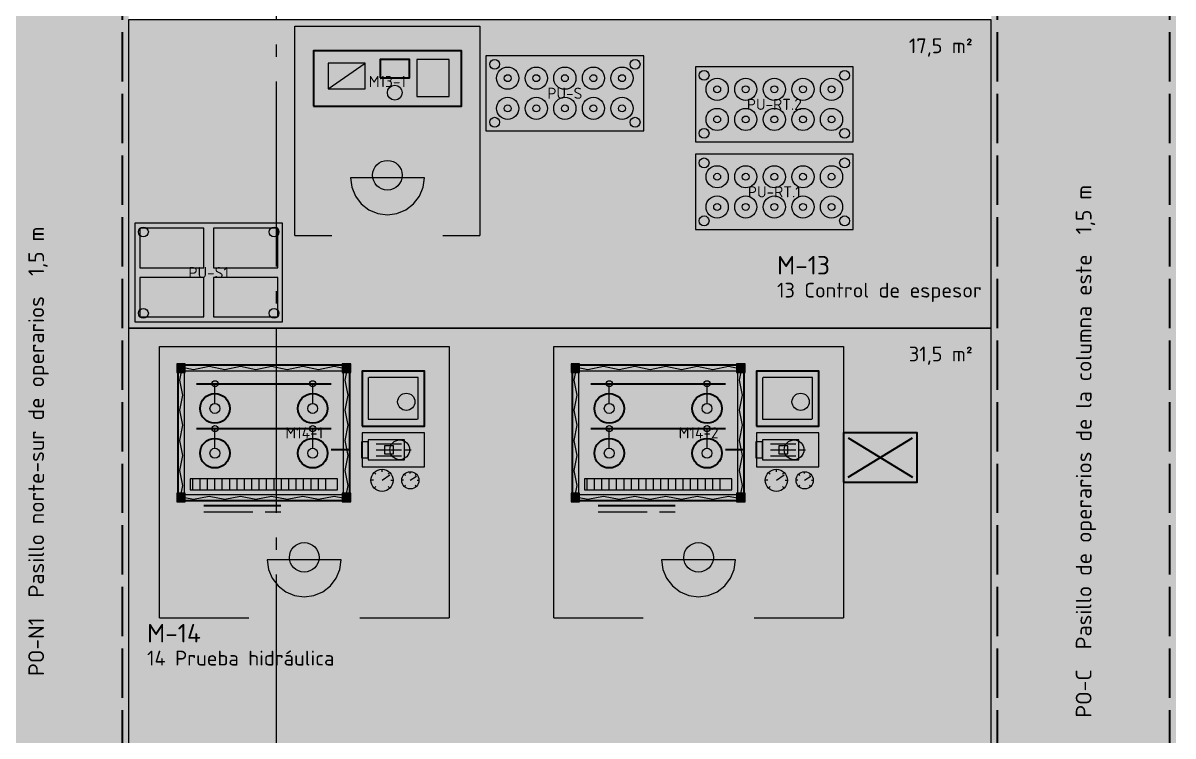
# Model space of a CAD drawing. Header units: millimetres. Extents: x 0 to 1189, y 0 to 841.
# Drawn here: x 442.4 to 535.8, y 566.9 to 624.8 of the extents above; entities that cross this region are included whole.
import ezdxf
from ezdxf.enums import TextEntityAlignment as Align

# ---------------------------------------------------------------- set-up
doc = ezdxf.new("R2010")
doc.units = ezdxf.units.MM
doc.linetypes.add('IRAM-E-TRAZOS', pattern=[5, 4, -1])
doc.linetypes.add('IRAM-F-TRAZO-PUNTO', pattern=[20, 15, -2, 1, -2])
for name, color, linetype, lineweight, true_color in [('A-AREA-TRABAJO', 30, 'CONTINUOUS', 13, 0xeb963c), ('A-DEM-RO', 1, 'CONTINUOUS', 35, 0xd21e1e), ('A-EQUIPO', 30, 'CONTINUOUS', 35, 0xe67800), ('A-PASILLO', 2, 'IRAM-E-TRAZOS', 35, 0xd7a500)]:
    doc.layers.add(name, color=color, linetype=linetype, lineweight=lineweight, true_color=true_color)
for name, color, linetype, lineweight in [('A-EJE', 1, 'IRAM-F-TRAZO-PUNTO', 18), ('A-EQUIPO-FINO', 8, 'CONTINUOUS', 13), ('A-EQUIPO-OCULTO', 8, 'IRAM-E-TRAZOS', 13), ('A-EQUIPO-RELLENO', 9, 'CONTINUOUS', 13), ('A-OPERARIO', 6, 'CONTINUOUS', 18), ('A-RELLENO', 9, 'CONTINUOUS', 13), ('A-SECTOR', 1, 'CONTINUOUS', 25), ('A-SECTOR-TXT', 1, 'CONTINUOUS', 25), ('A-TEXTO', 7, 'CONTINUOUS', 18)]:
    doc.layers.add(name, color=color, linetype=linetype, lineweight=lineweight)
doc.styles.add('ISO3098', font='isocpeur.ttf')

msp = doc.modelspace()

# ---------------------------------------------------------------- hatches: boundary and pattern name
at = {"layer": 'A-EQUIPO-RELLENO', "true_color": 0xeedec0}
h = msp.add_hatch(color=7, dxfattribs=at)
h.dxf.hatch_style = 1
h.paths.add_polyline_path([(466, 618), (478, 618), (478, 622.5), (466, 622.5)])
at = {"layer": 'A-EQUIPO-RELLENO', "true_color": 0xeeeeee}
h = msp.add_hatch(color=7, dxfattribs=at)
h.dxf.hatch_style = 1
h.paths.add_polyline_path([(480, 616), (492.8, 616), (492.8, 622.1), (480, 622.1)])
h = msp.add_hatch(color=7, dxfattribs=at)
h.dxf.hatch_style = 1
h.paths.add_polyline_path([(497, 615.1), (509.8, 615.1), (509.8, 621.2), (497, 621.2)])
h = msp.add_hatch(color=7, dxfattribs=at)
h.dxf.hatch_style = 1
h.paths.add_polyline_path([(497, 608), (509.8, 608), (509.8, 614.1), (497, 614.1)])
at = {"layer": 'A-EQUIPO-RELLENO', "true_color": 0xffffff}
h = msp.add_hatch(color=7, dxfattribs=at)
h.dxf.hatch_style = 1
h.paths.add_polyline_path([(473.2, 612.4), (473.159, 612.711), (473.039, 613), (472.849, 613.249), (472.6, 613.439), (472.311, 613.559), (472, 613.6), (471.689, 613.559), (471.4, 613.439), (471.151, 613.249), (470.961, 613), (470.841, 612.711), (470.8, 612.4), (470.841, 612.089), (470.961, 611.8), (471.151, 611.551), (471.4, 611.361), (471.689, 611.241), (472, 611.2), (472.311, 611.241), (472.6, 611.361), (472.849, 611.551), (473.039, 611.8), (473.159, 612.089)])
at = {"layer": 'A-EQUIPO-RELLENO', "true_color": 0xfae1f5}
h = msp.add_hatch(color=7, dxfattribs=at)
h.dxf.hatch_style = 1
h.paths.add_polyline_path([(469, 612.2), (469.102, 611.424), (469.402, 610.7), (469.879, 610.079), (470.5, 609.602), (471.224, 609.302), (472, 609.2), (472.776, 609.302), (473.5, 609.602), (474.121, 610.079), (474.598, 610.7), (474.898, 611.424), (475, 612.2), (469, 612.2)])
at = {"layer": 'A-EQUIPO-RELLENO', "true_color": 0xeeeeee}
h = msp.add_hatch(color=7, dxfattribs=at)
h.dxf.hatch_style = 1
h.paths.add_polyline_path([(451.5, 600.5), (463.5, 600.5), (463.5, 608.5), (451.5, 608.5)])
at = {"layer": 'A-EQUIPO-RELLENO', "true_color": 0xfaecc8}
h = msp.add_hatch(color=7, dxfattribs=at)
h.dxf.hatch_style = 1
h.paths.add_polyline_path([(451.9, 604.9), (457.1, 604.9), (457.1, 608.1), (451.9, 608.1)])
h = msp.add_hatch(color=7, dxfattribs=at)
h.dxf.hatch_style = 1
h.paths.add_polyline_path([(457.9, 604.9), (463.1, 604.9), (463.1, 608.1), (457.9, 608.1)])
h = msp.add_hatch(color=7, dxfattribs=at)
h.dxf.hatch_style = 1
h.paths.add_polyline_path([(451.9, 600.9), (457.1, 600.9), (457.1, 604.1), (451.9, 604.1)])
h = msp.add_hatch(color=7, dxfattribs=at)
h.dxf.hatch_style = 1
h.paths.add_polyline_path([(457.9, 600.9), (463.1, 600.9), (463.1, 604.1), (457.9, 604.1)])
at = {"layer": 'A-EQUIPO-RELLENO', "true_color": 0x969ba0}
h = msp.add_hatch(color=7, dxfattribs=at)
h.dxf.hatch_style = 1
h.paths.add_polyline_path([(454.9, 596.4), (455.6, 596.4), (455.6, 597.1), (454.9, 597.1)])
h = msp.add_hatch(color=7, dxfattribs=at)
h.dxf.hatch_style = 1
h.paths.add_polyline_path([(454.9, 596.4), (455.6, 596.4), (455.6, 597.1), (454.9, 597.1)])
at = {"layer": 'A-EQUIPO-RELLENO', "true_color": 0xf5f8fc}
h = msp.add_hatch(color=7, dxfattribs=at)
h.dxf.hatch_style = 1
h.paths.add_polyline_path([(455, 586), (468.94, 586), (468.94, 597), (455, 597)])
at = {"layer": 'A-EQUIPO-RELLENO', "true_color": 0x969ba0}
h = msp.add_hatch(color=7, dxfattribs=at)
h.dxf.hatch_style = 1
h.paths.add_polyline_path([(468.34, 596.4), (469.04, 596.4), (469.04, 597.1), (468.34, 597.1)])
h = msp.add_hatch(color=7, dxfattribs=at)
h.dxf.hatch_style = 1
h.paths.add_polyline_path([(468.34, 596.4), (469.04, 596.4), (469.04, 597.1), (468.34, 597.1)])
at = {"layer": 'A-EQUIPO-RELLENO', "true_color": 0xc8e1fa}
h = msp.add_hatch(color=7, dxfattribs=at)
h.dxf.hatch_style = 1
h.paths.add_polyline_path([(469.94, 592.05), (475, 592.05), (475, 596.5), (469.94, 596.5)])
at = {"layer": 'A-EQUIPO-RELLENO', "true_color": 0x969ba0}
h = msp.add_hatch(color=7, dxfattribs=at)
h.dxf.hatch_style = 1
h.paths.add_polyline_path([(486.9, 596.4), (487.6, 596.4), (487.6, 597.1), (486.9, 597.1)])
h = msp.add_hatch(color=7, dxfattribs=at)
h.dxf.hatch_style = 1
h.paths.add_polyline_path([(486.9, 596.4), (487.6, 596.4), (487.6, 597.1), (486.9, 597.1)])
at = {"layer": 'A-EQUIPO-RELLENO', "true_color": 0xf5f8fc}
h = msp.add_hatch(color=7, dxfattribs=at)
h.dxf.hatch_style = 1
h.paths.add_polyline_path([(487, 586), (500.94, 586), (500.94, 597), (487, 597)])
at = {"layer": 'A-EQUIPO-RELLENO', "true_color": 0x969ba0}
h = msp.add_hatch(color=7, dxfattribs=at)
h.dxf.hatch_style = 1
h.paths.add_polyline_path([(500.34, 596.4), (501.04, 596.4), (501.04, 597.1), (500.34, 597.1)])
h = msp.add_hatch(color=7, dxfattribs=at)
h.dxf.hatch_style = 1
h.paths.add_polyline_path([(500.34, 596.4), (501.04, 596.4), (501.04, 597.1), (500.34, 597.1)])
at = {"layer": 'A-EQUIPO-RELLENO', "true_color": 0xc8e1fa}
h = msp.add_hatch(color=7, dxfattribs=at)
h.dxf.hatch_style = 1
h.paths.add_polyline_path([(501.94, 592.05), (507, 592.05), (507, 596.5), (501.94, 596.5)])
at = {"layer": 'A-EQUIPO-RELLENO', "true_color": 0xe2e7ee}
h = msp.add_hatch(color=7, dxfattribs=at)
h.dxf.hatch_style = 1
h.paths.add_polyline_path([(459.2, 593.48), (459.159, 593.791), (459.039, 594.08), (458.849, 594.329), (458.6, 594.519), (458.311, 594.639), (458, 594.68), (457.689, 594.639), (457.4, 594.519), (457.151, 594.329), (456.961, 594.08), (456.841, 593.791), (456.8, 593.48), (456.841, 593.169), (456.961, 592.88), (457.151, 592.631), (457.4, 592.441), (457.689, 592.321), (458, 592.28), (458.311, 592.321), (458.6, 592.441), (458.849, 592.631), (459.039, 592.88), (459.159, 593.169)])
h = msp.add_hatch(color=7, dxfattribs=at)
h.dxf.hatch_style = 1
h.paths.add_polyline_path([(467.14, 593.48), (467.099, 593.791), (466.979, 594.08), (466.789, 594.329), (466.54, 594.519), (466.251, 594.639), (465.94, 594.68), (465.629, 594.639), (465.34, 594.519), (465.091, 594.329), (464.901, 594.08), (464.781, 593.791), (464.74, 593.48), (464.781, 593.169), (464.901, 592.88), (465.091, 592.631), (465.34, 592.441), (465.629, 592.321), (465.94, 592.28), (466.251, 592.321), (466.54, 592.441), (466.789, 592.631), (466.979, 592.88), (467.099, 593.169)])
h = msp.add_hatch(color=7, dxfattribs=at)
h.dxf.hatch_style = 1
h.paths.add_polyline_path([(491.2, 593.48), (491.159, 593.791), (491.039, 594.08), (490.849, 594.329), (490.6, 594.519), (490.311, 594.639), (490, 594.68), (489.689, 594.639), (489.4, 594.519), (489.151, 594.329), (488.961, 594.08), (488.841, 593.791), (488.8, 593.48), (488.841, 593.169), (488.961, 592.88), (489.151, 592.631), (489.4, 592.441), (489.689, 592.321), (490, 592.28), (490.311, 592.321), (490.6, 592.441), (490.849, 592.631), (491.039, 592.88), (491.159, 593.169)])
h = msp.add_hatch(color=7, dxfattribs=at)
h.dxf.hatch_style = 1
h.paths.add_polyline_path([(499.14, 593.48), (499.099, 593.791), (498.979, 594.08), (498.789, 594.329), (498.54, 594.519), (498.251, 594.639), (497.94, 594.68), (497.629, 594.639), (497.34, 594.519), (497.091, 594.329), (496.901, 594.08), (496.781, 593.791), (496.74, 593.48), (496.781, 593.169), (496.901, 592.88), (497.091, 592.631), (497.34, 592.441), (497.629, 592.321), (497.94, 592.28), (498.251, 592.321), (498.54, 592.441), (498.789, 592.631), (498.979, 592.88), (499.099, 593.169)])
h = msp.add_hatch(color=7, dxfattribs=at)
h.dxf.hatch_style = 1
h.paths.add_polyline_path([(459.2, 589.85), (459.159, 590.161), (459.039, 590.45), (458.849, 590.699), (458.6, 590.889), (458.311, 591.009), (458, 591.05), (457.689, 591.009), (457.4, 590.889), (457.151, 590.699), (456.961, 590.45), (456.841, 590.161), (456.8, 589.85), (456.841, 589.539), (456.961, 589.25), (457.151, 589.001), (457.4, 588.811), (457.689, 588.691), (458, 588.65), (458.311, 588.691), (458.6, 588.811), (458.849, 589.001), (459.039, 589.25), (459.159, 589.539)])
h = msp.add_hatch(color=7, dxfattribs=at)
h.dxf.hatch_style = 1
h.paths.add_polyline_path([(467.14, 589.85), (467.099, 590.161), (466.979, 590.45), (466.789, 590.699), (466.54, 590.889), (466.251, 591.009), (465.94, 591.05), (465.629, 591.009), (465.34, 590.889), (465.091, 590.699), (464.901, 590.45), (464.781, 590.161), (464.74, 589.85), (464.781, 589.539), (464.901, 589.25), (465.091, 589.001), (465.34, 588.811), (465.629, 588.691), (465.94, 588.65), (466.251, 588.691), (466.54, 588.811), (466.789, 589.001), (466.979, 589.25), (467.099, 589.539)])
at = {"layer": 'A-EQUIPO-RELLENO', "true_color": 0xcdd0d4}
h = msp.add_hatch(color=7, dxfattribs=at)
h.dxf.hatch_style = 1
h.paths.add_polyline_path([(469.94, 588.75), (475, 588.75), (475, 591.5), (469.94, 591.5)])
h = msp.add_hatch(color=7, dxfattribs=at)
h.dxf.hatch_style = 1
h.paths.add_polyline_path([(470.44, 589.325), (473.392, 589.325), (473.392, 590.925), (470.44, 590.925)])
at = {"layer": 'A-EQUIPO-RELLENO', "true_color": 0xe2e7ee}
h = msp.add_hatch(color=7, dxfattribs=at)
h.dxf.hatch_style = 1
h.paths.add_polyline_path([(491.2, 589.85), (491.159, 590.161), (491.039, 590.45), (490.849, 590.699), (490.6, 590.889), (490.311, 591.009), (490, 591.05), (489.689, 591.009), (489.4, 590.889), (489.151, 590.699), (488.961, 590.45), (488.841, 590.161), (488.8, 589.85), (488.841, 589.539), (488.961, 589.25), (489.151, 589.001), (489.4, 588.811), (489.689, 588.691), (490, 588.65), (490.311, 588.691), (490.6, 588.811), (490.849, 589.001), (491.039, 589.25), (491.159, 589.539)])
h = msp.add_hatch(color=7, dxfattribs=at)
h.dxf.hatch_style = 1
h.paths.add_polyline_path([(499.14, 589.85), (499.099, 590.161), (498.979, 590.45), (498.789, 590.699), (498.54, 590.889), (498.251, 591.009), (497.94, 591.05), (497.629, 591.009), (497.34, 590.889), (497.091, 590.699), (496.901, 590.45), (496.781, 590.161), (496.74, 589.85), (496.781, 589.539), (496.901, 589.25), (497.091, 589.001), (497.34, 588.811), (497.629, 588.691), (497.94, 588.65), (498.251, 588.691), (498.54, 588.811), (498.789, 589.001), (498.979, 589.25), (499.099, 589.539)])
at = {"layer": 'A-EQUIPO-RELLENO', "true_color": 0xcdd0d4}
h = msp.add_hatch(color=7, dxfattribs=at)
h.dxf.hatch_style = 1
h.paths.add_polyline_path([(501.94, 588.75), (507, 588.75), (507, 591.5), (501.94, 591.5)])
h = msp.add_hatch(color=7, dxfattribs=at)
h.dxf.hatch_style = 1
h.paths.add_polyline_path([(502.44, 589.325), (505.392, 589.325), (505.392, 590.925), (502.44, 590.925)])
at = {"layer": 'A-EQUIPO-RELLENO', "true_color": 0xf5cdc8}
h = msp.add_hatch(color=7, dxfattribs=at)
h.dxf.hatch_style = 1
h.paths.add_polyline_path([(509, 587.5), (515, 587.5), (515, 591.5), (509, 591.5)])
at = {"layer": 'A-EQUIPO-RELLENO', "true_color": 0xffffff}
h = msp.add_hatch(color=7, dxfattribs=at)
h.dxf.hatch_style = 1
h.paths.add_polyline_path([(472.464, 587.65), (472.433, 587.883), (472.343, 588.1), (472.2, 588.286), (472.014, 588.429), (471.797, 588.519), (471.564, 588.55), (471.331, 588.519), (471.114, 588.429), (470.928, 588.286), (470.785, 588.1), (470.695, 587.883), (470.664, 587.65), (470.695, 587.417), (470.785, 587.2), (470.928, 587.014), (471.114, 586.871), (471.331, 586.781), (471.564, 586.75), (471.797, 586.781), (472.014, 586.871), (472.2, 587.014), (472.343, 587.2), (472.433, 587.417)])
h = msp.add_hatch(color=7, dxfattribs=at)
h.dxf.hatch_style = 1
h.paths.add_polyline_path([(474.56, 587.65), (474.536, 587.831), (474.466, 588), (474.355, 588.145), (474.21, 588.256), (474.041, 588.326), (473.86, 588.35), (473.679, 588.326), (473.51, 588.256), (473.365, 588.145), (473.254, 588), (473.184, 587.831), (473.16, 587.65), (473.184, 587.469), (473.254, 587.3), (473.365, 587.155), (473.51, 587.044), (473.679, 586.974), (473.86, 586.95), (474.041, 586.974), (474.21, 587.044), (474.355, 587.155), (474.466, 587.3), (474.536, 587.469)])
h = msp.add_hatch(color=7, dxfattribs=at)
h.dxf.hatch_style = 1
h.paths.add_polyline_path([(504.464, 587.65), (504.433, 587.883), (504.343, 588.1), (504.2, 588.286), (504.014, 588.429), (503.797, 588.519), (503.564, 588.55), (503.331, 588.519), (503.114, 588.429), (502.928, 588.286), (502.785, 588.1), (502.695, 587.883), (502.664, 587.65), (502.695, 587.417), (502.785, 587.2), (502.928, 587.014), (503.114, 586.871), (503.331, 586.781), (503.564, 586.75), (503.797, 586.781), (504.014, 586.871), (504.2, 587.014), (504.343, 587.2), (504.433, 587.417)])
h = msp.add_hatch(color=7, dxfattribs=at)
h.dxf.hatch_style = 1
h.paths.add_polyline_path([(506.56, 587.65), (506.536, 587.831), (506.466, 588), (506.355, 588.145), (506.21, 588.256), (506.041, 588.326), (505.86, 588.35), (505.679, 588.326), (505.51, 588.256), (505.365, 588.145), (505.254, 588), (505.184, 587.831), (505.16, 587.65), (505.184, 587.469), (505.254, 587.3), (505.365, 587.155), (505.51, 587.044), (505.679, 586.974), (505.86, 586.95), (506.041, 586.974), (506.21, 587.044), (506.355, 587.155), (506.466, 587.3), (506.536, 587.469)])
at = {"layer": 'A-EQUIPO-RELLENO', "true_color": 0x969ba0}
h = msp.add_hatch(color=7, dxfattribs=at)
h.dxf.hatch_style = 1
h.paths.add_polyline_path([(454.9, 585.9), (455.6, 585.9), (455.6, 586.6), (454.9, 586.6)])
h = msp.add_hatch(color=7, dxfattribs=at)
h.dxf.hatch_style = 1
h.paths.add_polyline_path([(454.9, 585.9), (455.6, 585.9), (455.6, 586.6), (454.9, 586.6)])
h = msp.add_hatch(color=7, dxfattribs=at)
h.dxf.hatch_style = 1
h.paths.add_polyline_path([(468.34, 585.9), (469.04, 585.9), (469.04, 586.6), (468.34, 586.6)])
h = msp.add_hatch(color=7, dxfattribs=at)
h.dxf.hatch_style = 1
h.paths.add_polyline_path([(468.34, 585.9), (469.04, 585.9), (469.04, 586.6), (468.34, 586.6)])
h = msp.add_hatch(color=7, dxfattribs=at)
h.dxf.hatch_style = 1
h.paths.add_polyline_path([(486.9, 585.9), (487.6, 585.9), (487.6, 586.6), (486.9, 586.6)])
h = msp.add_hatch(color=7, dxfattribs=at)
h.dxf.hatch_style = 1
h.paths.add_polyline_path([(486.9, 585.9), (487.6, 585.9), (487.6, 586.6), (486.9, 586.6)])
h = msp.add_hatch(color=7, dxfattribs=at)
h.dxf.hatch_style = 1
h.paths.add_polyline_path([(500.34, 585.9), (501.04, 585.9), (501.04, 586.6), (500.34, 586.6)])
h = msp.add_hatch(color=7, dxfattribs=at)
h.dxf.hatch_style = 1
h.paths.add_polyline_path([(500.34, 585.9), (501.04, 585.9), (501.04, 586.6), (500.34, 586.6)])
at = {"layer": 'A-EQUIPO-RELLENO', "true_color": 0xffffff}
h = msp.add_hatch(color=7, dxfattribs=at)
h.dxf.hatch_style = 1
h.paths.add_polyline_path([(466.45, 581.4), (466.409, 581.711), (466.289, 582), (466.099, 582.249), (465.85, 582.439), (465.561, 582.559), (465.25, 582.6), (464.939, 582.559), (464.65, 582.439), (464.401, 582.249), (464.211, 582), (464.091, 581.711), (464.05, 581.4), (464.091, 581.089), (464.211, 580.8), (464.401, 580.551), (464.65, 580.361), (464.939, 580.241), (465.25, 580.2), (465.561, 580.241), (465.85, 580.361), (466.099, 580.551), (466.289, 580.8), (466.409, 581.089)])
h = msp.add_hatch(color=7, dxfattribs=at)
h.dxf.hatch_style = 1
h.paths.add_polyline_path([(498.45, 581.4), (498.409, 581.711), (498.289, 582), (498.099, 582.249), (497.85, 582.439), (497.561, 582.559), (497.25, 582.6), (496.939, 582.559), (496.65, 582.439), (496.401, 582.249), (496.211, 582), (496.091, 581.711), (496.05, 581.4), (496.091, 581.089), (496.211, 580.8), (496.401, 580.551), (496.65, 580.361), (496.939, 580.241), (497.25, 580.2), (497.561, 580.241), (497.85, 580.361), (498.099, 580.551), (498.289, 580.8), (498.409, 581.089)])
at = {"layer": 'A-EQUIPO-RELLENO', "true_color": 0xfae1f5}
h = msp.add_hatch(color=7, dxfattribs=at)
h.dxf.hatch_style = 1
h.paths.add_polyline_path([(462.25, 581.2), (462.352, 580.424), (462.652, 579.7), (463.129, 579.079), (463.75, 578.602), (464.474, 578.302), (465.25, 578.2), (466.026, 578.302), (466.75, 578.602), (467.371, 579.079), (467.848, 579.7), (468.148, 580.424), (468.25, 581.2), (462.25, 581.2)])
h = msp.add_hatch(color=7, dxfattribs=at)
h.dxf.hatch_style = 1
h.paths.add_polyline_path([(494.25, 581.2), (494.352, 580.424), (494.652, 579.7), (495.129, 579.079), (495.75, 578.602), (496.474, 578.302), (497.25, 578.2), (498.026, 578.302), (498.75, 578.602), (499.371, 579.079), (499.848, 579.7), (500.148, 580.424), (500.25, 581.2), (494.25, 581.2)])
at = {"layer": 'A-RELLENO', "true_color": 0xf6f6f6}
h = msp.add_hatch(color=7, dxfattribs=at)
h.dxf.hatch_style = 1
h.paths.add_polyline_path([(436, 510), (451, 510), (451, 670), (436, 670)])
h = msp.add_hatch(color=7, dxfattribs=at)
h.dxf.hatch_style = 1
h.paths.add_polyline_path([(521, 510), (536, 510), (536, 670), (521, 670)])
at = {"layer": 'A-RELLENO', "true_color": 0xfde4c8}
h = msp.add_hatch(color=7, dxfattribs=at)
h.dxf.hatch_style = 1
h.paths.add_polyline_path([(451, 600), (521, 600), (521, 625), (451, 625)])
h = msp.add_hatch(color=7, dxfattribs=at)
h.dxf.hatch_style = 1
h.paths.add_polyline_path([(451, 555), (521, 555), (521, 600), (451, 600)])

# ---------------------------------------------------------------- linework, layer by layer
at = {"layer": 'A-AREA-TRABAJO'}
for p, q in [((464.5, 607.5), (467.5, 607.5)), ((476.5, 607.5), (479.5, 607.5)), ((453.5, 576.5), (460.75, 576.5)), ((469.75, 576.5), (477, 576.5)), ((485.5, 576.5), (492.75, 576.5)), ((501.75, 576.5), (509, 576.5))]:
    msp.add_line(p, q, dxfattribs=at)
for points in [[(464.5, 607.5), (464.5, 624.5), (479.5, 624.5), (479.5, 607.5)], [(453.5, 576.5), (453.5, 598.5), (477, 598.5), (477, 576.5)], [(485.5, 576.5), (485.5, 598.5), (509, 598.5), (509, 576.5)]]:
    msp.add_lwpolyline(points, dxfattribs=at)
at = {"layer": 'A-DEM-RO'}
for p, q in [((509.4, 587.9), (514.6, 591.1)), ((509.4, 591.1), (514.6, 587.9))]:
    msp.add_line(p, q, dxfattribs=at)
msp.add_lwpolyline([(509, 587.5), (515, 587.5), (515, 591.5), (509, 591.5)], close=True, dxfattribs=at)
at = {"layer": 'A-EJE'}
msp.add_line((463, 185), (463, 696), dxfattribs=at)
at = {"layer": 'A-EQUIPO'}
for p, q in [((456.5, 595.48), (467.44, 595.48)), ((488.5, 595.48), (499.44, 595.48)), ((456.5, 591.85), (467.44, 591.85)), ((488.5, 591.85), (499.44, 591.85)), ((468.94, 590.125), (467.44, 590.125)), ((500.94, 590.125), (499.44, 590.125)), ((457.091, 585.6), (463.364, 585.6)), ((489.091, 585.6), (495.364, 585.6))]:
    msp.add_line(p, q, dxfattribs=at)
for points in [[(466, 618), (478, 618), (478, 622.5), (466, 622.5)], [(471.4, 620.3), (473.8, 620.3), (473.8, 621.8), (471.4, 621.8)], [(455, 586), (468.94, 586), (468.94, 597), (455, 597)], [(469.94, 592.05), (475, 592.05), (475, 596.5), (469.94, 596.5)], [(487, 586), (500.94, 586), (500.94, 597), (487, 597)], [(501.94, 592.05), (507, 592.05), (507, 596.5), (501.94, 596.5)]]:
    msp.add_lwpolyline(points, close=True, dxfattribs=at)
for centre in [(458, 593.48), (465.94, 593.48), (490, 593.48), (497.94, 593.48), (458, 589.85), (465.94, 589.85), (490, 589.85), (497.94, 589.85)]:
    msp.add_circle(centre, 1.2, dxfattribs=at)
at = {"layer": 'A-EQUIPO-FINO'}
for p, q in [((467.2, 619.4), (470.2, 621.5)), ((458, 593.88), (458, 595.48)), ((465.94, 593.88), (465.94, 595.48)), ((490, 593.88), (490, 595.48)), ((497.94, 593.88), (497.94, 595.48)), ((458, 590.25), (458, 591.85)), ((465.94, 590.25), (465.94, 591.85)), ((490, 590.25), (490, 591.85)), ((497.94, 590.25), (497.94, 591.85)), ((471.089, 590.605), (473.156, 590.605)), ((471.089, 590.125), (473.156, 590.125)), ((473.392, 590.125), (473.923, 590.125)), ((503.089, 590.605), (505.156, 590.605)), ((503.089, 590.125), (505.156, 590.125)), ((505.392, 590.125), (505.923, 590.125)), ((471.089, 589.645), (473.156, 589.645)), ((503.089, 589.645), (505.156, 589.645)), ((471.068, 588.146), (470.928, 588.286)), ((471.564, 588.352), (471.564, 588.55)), ((471.564, 587.65), (472.194, 588.1)), ((472.06, 588.146), (472.2, 588.286)), ((473.474, 588.036), (473.365, 588.145)), ((473.86, 588.196), (473.86, 588.35)), ((473.86, 587.65), (474.35, 588)), ((474.246, 588.036), (474.355, 588.145)), ((503.068, 588.146), (502.928, 588.286)), ((503.564, 588.352), (503.564, 588.55)), ((503.564, 587.65), (504.194, 588.1)), ((504.06, 588.146), (504.2, 588.286)), ((505.474, 588.036), (505.365, 588.145)), ((505.86, 588.196), (505.86, 588.35)), ((505.86, 587.65), (506.35, 588)), ((506.246, 588.036), (506.355, 588.145)), ((456.2, 586.88), (456.2, 587.76)), ((456.8, 586.88), (456.8, 587.76)), ((457.4, 586.88), (457.4, 587.76)), ((458, 586.88), (458, 587.76)), ((458.6, 586.88), (458.6, 587.76)), ((459.2, 586.88), (459.2, 587.76)), ((459.8, 586.88), (459.8, 587.76)), ((460.4, 586.88), (460.4, 587.76)), ((461, 586.88), (461, 587.76)), ((461.6, 586.88), (461.6, 587.76)), ((462.2, 586.88), (462.2, 587.76)), ((462.8, 586.88), (462.8, 587.76)), ((463.4, 586.88), (463.4, 587.76)), ((464, 586.88), (464, 587.76)), ((464.6, 586.88), (464.6, 587.76)), ((465.2, 586.88), (465.2, 587.76)), ((465.8, 586.88), (465.8, 587.76)), ((466.4, 586.88), (466.4, 587.76)), ((467, 586.88), (467, 587.76)), ((470.862, 587.65), (470.664, 587.65)), ((471.068, 587.154), (470.928, 587.014)), ((472.06, 587.154), (472.2, 587.014)), ((472.266, 587.65), (472.464, 587.65)), ((473.314, 587.65), (473.16, 587.65)), ((473.474, 587.264), (473.365, 587.155)), ((474.246, 587.264), (474.355, 587.155)), ((474.406, 587.65), (474.56, 587.65)), ((488.2, 586.88), (488.2, 587.76)), ((488.8, 586.88), (488.8, 587.76)), ((489.4, 586.88), (489.4, 587.76)), ((490, 586.88), (490, 587.76)), ((490.6, 586.88), (490.6, 587.76)), ((491.2, 586.88), (491.2, 587.76)), ((491.8, 586.88), (491.8, 587.76)), ((492.4, 586.88), (492.4, 587.76)), ((493, 586.88), (493, 587.76)), ((493.6, 586.88), (493.6, 587.76)), ((494.2, 586.88), (494.2, 587.76)), ((494.8, 586.88), (494.8, 587.76)), ((495.4, 586.88), (495.4, 587.76)), ((496, 586.88), (496, 587.76)), ((496.6, 586.88), (496.6, 587.76)), ((497.2, 586.88), (497.2, 587.76)), ((497.8, 586.88), (497.8, 587.76)), ((498.4, 586.88), (498.4, 587.76)), ((499, 586.88), (499, 587.76)), ((502.862, 587.65), (502.664, 587.65)), ((503.068, 587.154), (502.928, 587.014)), ((504.06, 587.154), (504.2, 587.014)), ((504.266, 587.65), (504.464, 587.65)), ((505.314, 587.65), (505.16, 587.65)), ((505.474, 587.264), (505.365, 587.155)), ((506.246, 587.264), (506.355, 587.155)), ((506.406, 587.65), (506.56, 587.65))]:
    msp.add_line(p, q, dxfattribs=at)
for points in [[(474.4, 618.8), (477, 618.8), (477, 621.8), (474.4, 621.8)], [(480, 616), (492.8, 616), (492.8, 622.1), (480, 622.1)], [(467.2, 619.4), (470.2, 619.4), (470.2, 621.5), (467.2, 621.5)], [(497, 615.1), (509.8, 615.1), (509.8, 621.2), (497, 621.2)], [(497, 608), (509.8, 608), (509.8, 614.1), (497, 614.1)], [(451.5, 600.5), (463.5, 600.5), (463.5, 608.5), (451.5, 608.5)], [(451.9, 604.9), (457.1, 604.9), (457.1, 608.1), (451.9, 608.1)], [(457.9, 604.9), (463.1, 604.9), (463.1, 608.1), (457.9, 608.1)], [(451.9, 600.9), (457.1, 600.9), (457.1, 604.1), (451.9, 604.1)], [(457.9, 600.9), (463.1, 600.9), (463.1, 604.1), (457.9, 604.1)], [(454.9, 596.4), (455.6, 596.4), (455.6, 597.1), (454.9, 597.1)], [(454.9, 596.4), (455.6, 596.4), (455.6, 597.1), (454.9, 597.1)], [(455.5, 586.5), (468.44, 586.5), (468.44, 596.5), (455.5, 596.5)], [(468.34, 596.4), (469.04, 596.4), (469.04, 597.1), (468.34, 597.1)], [(468.34, 596.4), (469.04, 596.4), (469.04, 597.1), (468.34, 597.1)], [(486.9, 596.4), (487.6, 596.4), (487.6, 597.1), (486.9, 597.1)], [(486.9, 596.4), (487.6, 596.4), (487.6, 597.1), (486.9, 597.1)], [(487.5, 586.5), (500.44, 586.5), (500.44, 596.5), (487.5, 596.5)], [(500.34, 596.4), (501.04, 596.4), (501.04, 597.1), (500.34, 597.1)], [(500.34, 596.4), (501.04, 596.4), (501.04, 597.1), (500.34, 597.1)], [(469.909, 589.485), (470.44, 589.485), (470.44, 590.765), (469.909, 590.765)], [(469.94, 588.75), (475, 588.75), (475, 591.5), (469.94, 591.5)], [(470.44, 589.325), (473.392, 589.325), (473.392, 590.925), (470.44, 590.925)], [(501.909, 589.485), (502.44, 589.485), (502.44, 590.765), (501.909, 590.765)], [(501.94, 588.75), (507, 588.75), (507, 591.5), (501.94, 591.5)], [(502.44, 589.325), (505.392, 589.325), (505.392, 590.925), (502.44, 590.925)], [(471.768, 589.805), (472.506, 589.805), (472.506, 590.445), (471.768, 590.445)], [(503.768, 589.805), (504.506, 589.805), (504.506, 590.445), (503.768, 590.445)], [(456, 586.88), (467.94, 586.88), (467.94, 587.76), (456, 587.76)], [(488, 586.88), (499.94, 586.88), (499.94, 587.76), (488, 587.76)], [(454.9, 585.9), (455.6, 585.9), (455.6, 586.6), (454.9, 586.6)], [(454.9, 585.9), (455.6, 585.9), (455.6, 586.6), (454.9, 586.6)], [(468.34, 585.9), (469.04, 585.9), (469.04, 586.6), (468.34, 586.6)], [(468.34, 585.9), (469.04, 585.9), (469.04, 586.6), (468.34, 586.6)], [(486.9, 585.9), (487.6, 585.9), (487.6, 586.6), (486.9, 586.6)], [(486.9, 585.9), (487.6, 585.9), (487.6, 586.6), (486.9, 586.6)], [(500.34, 585.9), (501.04, 585.9), (501.04, 586.6), (500.34, 586.6)], [(500.34, 585.9), (501.04, 585.9), (501.04, 586.6), (500.34, 586.6)]]:
    msp.add_lwpolyline(points, close=True, dxfattribs=at)
for points in [[(468.94, 596.625), (467.673, 596.875), (466.405, 596.625), (465.138, 596.875), (463.871, 596.625), (462.604, 596.875), (461.336, 596.625), (460.069, 596.875), (458.802, 596.625), (457.535, 596.875), (456.267, 596.625), (455, 596.875)], [(455.375, 597), (455.125, 595.778), (455.375, 594.556), (455.125, 593.333), (455.375, 592.111), (455.125, 590.889), (455.375, 589.667), (455.125, 588.444), (455.375, 587.222), (455.125, 586)], [(468.565, 586), (468.815, 587.222), (468.565, 588.444), (468.815, 589.667), (468.565, 590.889), (468.815, 592.111), (468.565, 593.333), (468.815, 594.556), (468.565, 595.778), (468.815, 597)], [(500.94, 596.625), (499.673, 596.875), (498.405, 596.625), (497.138, 596.875), (495.871, 596.625), (494.604, 596.875), (493.336, 596.625), (492.069, 596.875), (490.802, 596.625), (489.535, 596.875), (488.267, 596.625), (487, 596.875)], [(487.375, 597), (487.125, 595.778), (487.375, 594.556), (487.125, 593.333), (487.375, 592.111), (487.125, 590.889), (487.375, 589.667), (487.125, 588.444), (487.375, 587.222), (487.125, 586)], [(500.565, 586), (500.815, 587.222), (500.565, 588.444), (500.815, 589.667), (500.565, 590.889), (500.815, 592.111), (500.565, 593.333), (500.815, 594.556), (500.565, 595.778), (500.815, 597)], [(455, 586.375), (456.267, 586.125), (457.535, 586.375), (458.802, 586.125), (460.069, 586.375), (461.336, 586.125), (462.604, 586.375), (463.871, 586.125), (465.138, 586.375), (466.405, 586.125), (467.673, 586.375), (468.94, 586.125)], [(487, 586.375), (488.267, 586.125), (489.535, 586.375), (490.802, 586.125), (492.069, 586.375), (493.336, 586.125), (494.604, 586.375), (495.871, 586.125), (497.138, 586.375), (498.405, 586.125), (499.673, 586.375), (500.94, 586.125)]]:
    msp.add_lwpolyline(points, dxfattribs=at)
for centre, radius in [((480.7, 621.4), 0.4), ((492.1, 621.4), 0.4), ((481.76, 620.275), 0.9), ((484.08, 620.275), 0.9), ((486.4, 620.275), 0.9), ((488.72, 620.275), 0.9), ((491.04, 620.275), 0.9), ((497.7, 620.5), 0.4), ((509.1, 620.5), 0.4), ((472.6, 619.1), 0.6), ((481.76, 620.275), 0.28), ((484.08, 620.275), 0.28), ((486.4, 620.275), 0.28), ((488.72, 620.275), 0.28), ((491.04, 620.275), 0.28), ((498.76, 619.375), 0.9), ((498.76, 619.375), 0.28), ((501.08, 619.375), 0.9), ((501.08, 619.375), 0.28), ((503.4, 619.375), 0.9), ((503.4, 619.375), 0.28), ((505.72, 619.375), 0.9), ((505.72, 619.375), 0.28), ((508.04, 619.375), 0.9), ((508.04, 619.375), 0.28), ((481.76, 617.825), 0.9), ((484.08, 617.825), 0.9), ((486.4, 617.825), 0.9), ((488.72, 617.825), 0.9), ((491.04, 617.825), 0.9), ((481.76, 617.825), 0.28), ((484.08, 617.825), 0.28), ((486.4, 617.825), 0.28), ((488.72, 617.825), 0.28), ((491.04, 617.825), 0.28), ((498.76, 616.925), 0.9), ((501.08, 616.925), 0.9), ((503.4, 616.925), 0.9), ((505.72, 616.925), 0.9), ((508.04, 616.925), 0.9), ((480.7, 616.7), 0.4), ((492.1, 616.7), 0.4), ((498.76, 616.925), 0.28), ((501.08, 616.925), 0.28), ((503.4, 616.925), 0.28), ((505.72, 616.925), 0.28), ((508.04, 616.925), 0.28), ((497.7, 615.8), 0.4), ((509.1, 615.8), 0.4), ((497.7, 613.4), 0.4), ((498.76, 612.275), 0.9), ((501.08, 612.275), 0.9), ((503.4, 612.275), 0.9), ((505.72, 612.275), 0.9), ((508.04, 612.275), 0.9), ((509.1, 613.4), 0.4), ((498.76, 612.275), 0.28), ((501.08, 612.275), 0.28), ((503.4, 612.275), 0.28), ((505.72, 612.275), 0.28), ((508.04, 612.275), 0.28), ((498.76, 609.825), 0.9), ((501.08, 609.825), 0.9), ((503.4, 609.825), 0.9), ((505.72, 609.825), 0.9), ((508.04, 609.825), 0.9), ((498.76, 609.825), 0.28), ((501.08, 609.825), 0.28), ((503.4, 609.825), 0.28), ((505.72, 609.825), 0.28), ((508.04, 609.825), 0.28), ((497.7, 608.7), 0.4), ((509.1, 608.7), 0.4), ((452.2, 607.8), 0.4), ((462.8, 607.8), 0.4), ((452.2, 601.2), 0.4), ((462.8, 601.2), 0.4), ((458, 595.48), 0.25), ((465.94, 595.48), 0.25), ((490, 595.48), 0.25), ((497.94, 595.48), 0.25), ((473.532, 594.02), 0.7), ((505.532, 594.02), 0.7), ((458, 593.48), 0.4), ((465.94, 593.48), 0.4), ((490, 593.48), 0.4), ((497.94, 593.48), 0.4), ((458, 591.85), 0.25), ((465.94, 591.85), 0.25), ((490, 591.85), 0.25), ((497.94, 591.85), 0.25), ((473, 590.125), 0.8), ((505, 590.125), 0.8), ((458, 589.85), 0.4), ((465.94, 589.85), 0.4), ((490, 589.85), 0.4), ((497.94, 589.85), 0.4), ((471.564, 587.65), 0.9), ((473.86, 587.65), 0.7), ((503.564, 587.65), 0.9), ((505.86, 587.65), 0.7)]:
    msp.add_circle(centre, radius, dxfattribs=at)
at = {"layer": 'A-EQUIPO-OCULTO'}
for p, q in [((457.091, 585.1), (463.364, 585.1)), ((489.091, 585.1), (495.364, 585.1))]:
    msp.add_line(p, q, dxfattribs=at)
for points in [[(470.44, 592.6), (474.5, 592.6), (474.5, 596), (470.44, 596)], [(502.44, 592.6), (506.5, 592.6), (506.5, 596), (502.44, 596)]]:
    msp.add_lwpolyline(points, close=True, dxfattribs=at)
at = {"layer": 'A-OPERARIO'}
for points in [[(469, 612.2), (469.102, 611.424), (469.402, 610.7), (469.879, 610.079), (470.5, 609.602), (471.224, 609.302), (472, 609.2), (472.776, 609.302), (473.5, 609.602), (474.121, 610.079), (474.598, 610.7), (474.898, 611.424), (475, 612.2)], [(462.25, 581.2), (462.352, 580.424), (462.652, 579.7), (463.129, 579.079), (463.75, 578.602), (464.474, 578.302), (465.25, 578.2), (466.026, 578.302), (466.75, 578.602), (467.371, 579.079), (467.848, 579.7), (468.148, 580.424), (468.25, 581.2)], [(494.25, 581.2), (494.352, 580.424), (494.652, 579.7), (495.129, 579.079), (495.75, 578.602), (496.474, 578.302), (497.25, 578.2), (498.026, 578.302), (498.75, 578.602), (499.371, 579.079), (499.848, 579.7), (500.148, 580.424), (500.25, 581.2)]]:
    msp.add_lwpolyline(points, close=True, dxfattribs=at)
for centre in [(472, 612.4), (465.25, 581.4), (497.25, 581.4)]:
    msp.add_circle(centre, 1.2, dxfattribs=at)
at = {"layer": 'A-PASILLO'}
for p, q in [((450.5, 510), (450.5, 670)), ((521.5, 510), (521.5, 670)), ((535.5, 510), (535.5, 670))]:
    msp.add_line(p, q, dxfattribs=at)
at = {"layer": 'A-SECTOR'}
for points in [[(451, 600), (521, 600), (521, 625), (451, 625)], [(451, 555), (521, 555), (521, 600), (451, 600)]]:
    msp.add_lwpolyline(points, close=True, dxfattribs=at)

# ---------------------------------------------------------------- texts
at = {"layer": 'A-SECTOR-TXT', "style": 'ISO3098'}
for s, p in [('17,5 m²', (519.5, 623.5)), ('31,5 m²', (519.5, 598.5))]:
    msp.add_text(s, height=1.2, dxfattribs=at).set_placement(p, align=Align.TOP_RIGHT)
for s, height, p in [('M-13', 1.5, (503.624, 605.85)), ('13 Control de espesor', 1.2, (503.624, 603.675)), ('M-14', 1.5, (452.5, 576)), ('14 Prueba hidráulica', 1.2, (452.5, 573.825))]:
    msp.add_text(s, height=height, dxfattribs=at).set_placement(p, align=Align.TOP_LEFT)
at = {"layer": 'A-TEXTO', "style": 'ISO3098'}
for s, p in [('M13-1', (472, 620)), ('PU-S', (486.4, 619.05)), ('PU-RT.2', (503.4, 618.15)), ('PU-RT.1', (503.4, 611.05)), ('PU-S1', (457.5, 604.5)), ('M14-1', (465.25, 591.5)), ('M14-2', (497.25, 591.5))]:
    msp.add_text(s, height=0.9, dxfattribs=at).set_placement(p, align=Align.MIDDLE_CENTER)
for s, p in [('PO-C  Pasillo de operarios de la columna este  1,5 m', (528.5, 590)), ('PO-N1  Pasillo norte-sur de operarios  1,5 m', (443.5, 590))]:
    msp.add_text(s, height=1.275, rotation=90, dxfattribs=at).set_placement(p, align=Align.MIDDLE_CENTER)

doc.saveas('drawing.dxf')
